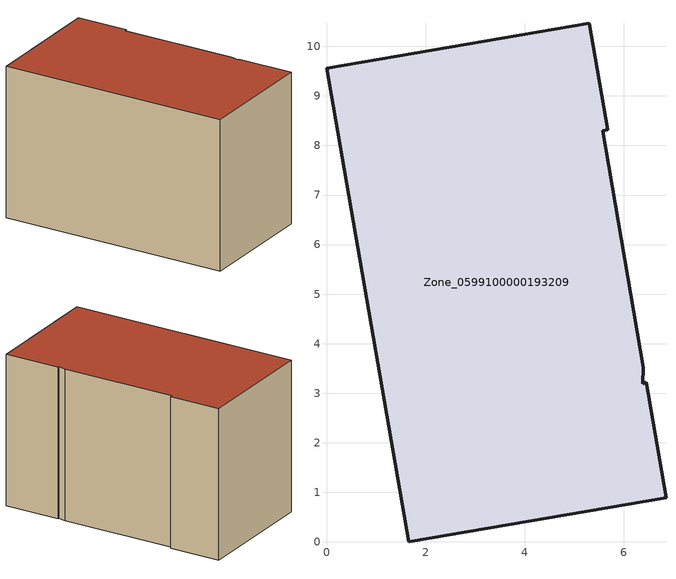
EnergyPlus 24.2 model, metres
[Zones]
Zone_0599100000193209
 floor ground (C_G): 5.67,8.32 5.57,8.3 6.39,3.53 6.38,3.19 6.45,3.22 6.85,0.89 1.66,0 0,9.56 5.3,10.47 z0
 wall outside (C_F): 1.66,0 6.85,0.89 6.45,3.22 6.38,3.19 6.39,3.53 5.57,8.3 5.67,8.32 5.3,10.47 0,9.56 1.66,0 z0:6.43
 roof outside (C_R): 5.3,10.47 0,9.56 1.66,0 6.85,0.89 6.45,3.22 6.38,3.19 6.39,3.53 5.57,8.3 5.67,8.32 z6.43
[BUILDING]
Pand.0599100000193209: North Axis=0; Terrain=City; Loads Convergence Tolerance Value=0.04; Temperature Convergence Tolerance Value=0.4; Solar Distribution=FullExterior; Maximum Number of Warmup Days=25; Minimum Number of Warmup Days=1
[Site:Location]
Rotterdam.The.Hague.AP_ZH_NLD Design_Conditions: Latitude=51.96; Longitude=4.45; Time Zone=1; Elevation=-4.5
[SITE:GROUNDTEMPERATURE:BUILDINGSURFACE]
18, 18, 18, 18, 18, 18, 18, 18, 18, 18, 18, 18
[MATERIAL] Thermal Absorptance=0.9; Solar Absorptance=0.7; Visible Absorptance=0.7
Name | Roughness | Thickness | Conductivity | Density | Specific Heat
G.TC.1946 | MediumSmooth | 0.15 | 1 | 540 | 1210
F.TC.1946 | Rough | 0.3 | 0.857143 | 1920 | 840
R.TC.1946 | MediumRough | 0.2 | 0.909091 | 1500 | 1000
[CONSTRUCTION]
C_G: G.TC.1946
C_F: F.TC.1946
C_R: R.TC.1946
[ZONE]
Zone_0599100000193209: Type=1; Multiplier=1; Ceiling Height=Autocalculate; Volume=Autocalculate; Floor Area=autocalculate; Part of Total Floor Area=Yes
[ZONEINFILTRATION:DESIGNFLOWRATE]
Infil_Zone_0599100000193209: Zone or ZoneList or Space or SpaceList=Zone_0599100000193209; Schedule=AlwaysOn; Design Flow Rate Calculation Method=Flow/Area; Flow Rate per Floor Area=0.003; Constant Term Coefficient=1; Temperature Term Coefficient=0; Velocity Term Coefficient=0; Velocity Squared Term Coefficient=0
[HVACTEMPLATE:ZONE:IDEALLOADSAIRSYSTEM]
Zone_0599100000193209: Maximum Heating Supply Air Temperature=50; Minimum Cooling Supply Air Temperature=13; Maximum Heating Supply Air Humidity Ratio=0.0156; Minimum Cooling Supply Air Humidity Ratio=0.0077; Heating Limit=NoLimit; Cooling Limit=NoLimit; Dehumidification Control Type=ConstantSensibleHeatRatio; Cooling Sensible Heat Ratio=0.7; Dehumidification Setpoint=60; Humidification Control Type=None; Humidification Setpoint=30; Outdoor Air Method=None; Outdoor Air Flow Rate per Person=0.00944; Outdoor Air Flow Rate per Zone Floor Area=0; Outdoor Air Flow Rate per Zone=0; Demand Controlled Ventilation Type=None; Outdoor Air Economizer Type=NoEconomizer; Heat Recovery Type=None; Sensible Heat Recovery Effectiveness=0.7; Latent Heat Recovery Effectiveness=0.65
[ZONECONTROL:THERMOSTAT]
ThermostatControl_Zone_0599100000193209: Zone or ZoneList=Zone_0599100000193209; Control Type Schedule=DualSetpointControlType; Control 1=Thermostat_Zone_0599100000193209; Temperature Difference Between Cutout And Setpoint=0
[THERMOSTATSETPOINT:DUALSETPOINT]
Thermostat_Zone_0599100000193209: Heating Setpoint Temperature Schedule=HeatingSetpoint_Zone_0599100000193209; Cooling Setpoint Temperature Schedule=CoolingSetpoint_Zone_0599100000193209
[SCHEDULE:COMPACT]
HeatingSetpoint_Zone_0599100000193209: Through: 12/31, For: AllDays, Until: 24:00, 21
CoolingSetpoint_Zone_0599100000193209: Through: 12/31, For: AllDays, Until: 24:00, 24
DualSetpointControlType: Through: 12/31, For: AllDays, Until: 24:00, 4
AlwaysOn: Through: 12/31, For: AllDays, Until: 24:00, 1
